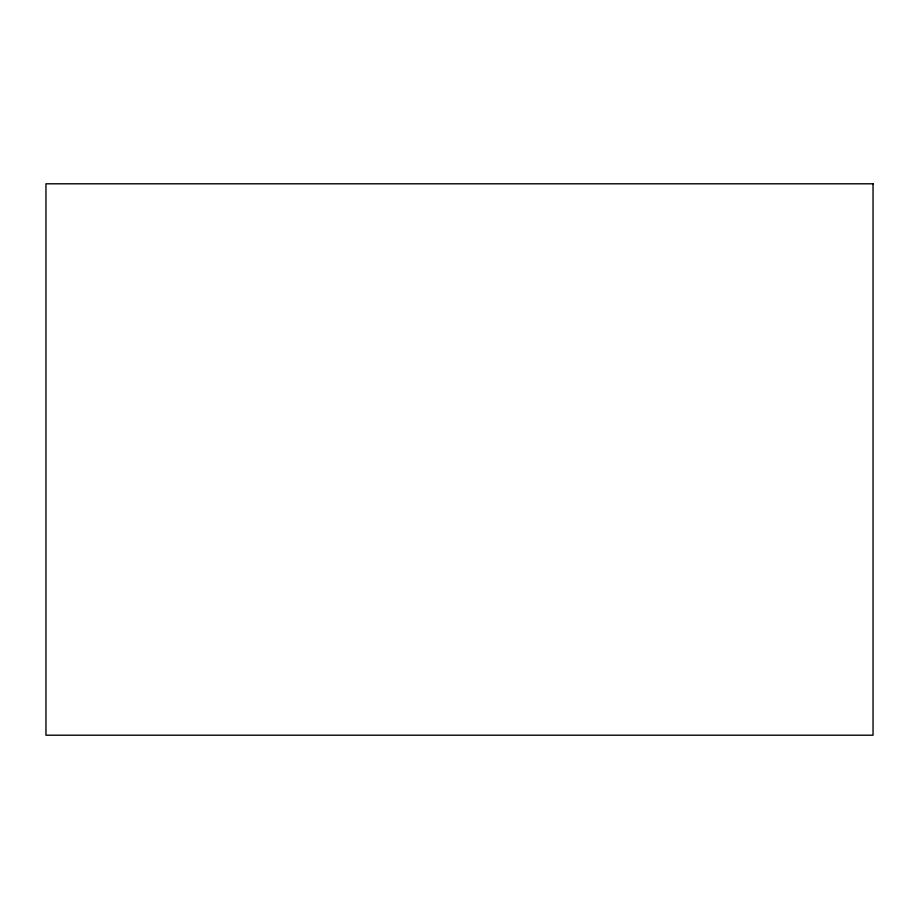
<?xml version="1.0" encoding="UTF-8"?>
<svg xmlns="http://www.w3.org/2000/svg" width="919" height="919" viewBox="0 0 919 919"><rect width="100%" height="100%" fill="white"/><g stroke="black" fill="none" stroke-linecap="round" stroke-linejoin="round"><path stroke-width="1.38" d="M873.05 183.8L45.95 183.8L45.95 735.2L873.05 735.2L873.05 183.8"/></g></svg>
